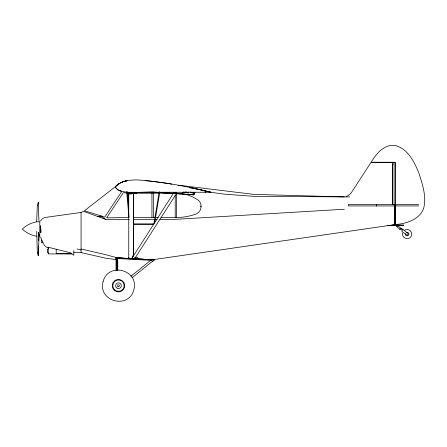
<?xml version="1.0" encoding="UTF-8"?>
<svg xmlns="http://www.w3.org/2000/svg" width="447" height="447" viewBox="0 0 447 447"><rect width="100%" height="100%" fill="white"/><g stroke="black" fill="none" stroke-linecap="round" stroke-linejoin="round"><path stroke-width="0.67" d="M117.22 269.915L117.22 261.702M117.757 270.256L117.757 257.891L117.237 257.863L117.187 258.891M153.422 259.634L394.818 224.634L394.835 205.933M38.291 255.595C38.218 254.907 38.621 251.432 37.336 252.505L38.28 255.673L38.956 238.715M38.978 222.209L38.28 202.441L38.297 204.016M38.28 255.673L38.526 246.051M36.676 221.628L37.324 205.335L38.252 202.491M151.371 260.724L151.427 259.662L129.82 258.617A1.503 1.414 0 0 1 128.77 258.025L128.758 192.964A1.464 1.375 0 0 1 129.82 192.361M194.914 192.249A5.727 5.727 0 0 1 193.808 195.043L193.177 194.847L193.825 193.238A5.727 5.727 0 0 0 194.026 192.249M133.234 255.662L133.156 255.891A139.609 33.017 90 0 1 132.021 258.053L131.731 258.405A7.448 6.996 0 0 1 130.552 258.595L130.552 258.958L129.82 258.981M36.704 231.322L37.324 252.784M175.453 192.417A3.582 3.224 41.6 0 1 176.777 193.076L135.178 257.925A3.637 3.274 41.6 0 0 134.865 257.712M38.671 240.553L38.967 234.524M402.663 232.87C401.093 237.832 408.726 240.994 411.123 236.374C413.57 232.546 408.642 227.624 404.814 230.071M151.08 259.97C151.377 258.886 153.422 258.981 153.802 259.975M175.269 192.249L175.09 193.115L174.57 193.406L174.838 192.249L182.532 192.249M175.744 192.249L175.38 193.406L175 193.406M159.216 191.83L153.885 223.869L133.675 223.869M154.74 222.41L159.808 191.97M135.223 258.075L135.178 258.131A3.542 3.185 41.6 0 1 133.849 258.517L133.547 258.986A3.353 3.017 41.6 0 1 133.016 258.969L133.323 258.5A1.537 1.38 41.6 0 1 132.2 257.813L173.794 192.763A1.509 1.358 41.6 0 1 174.922 192.305M176.811 193.255L176.794 193.272A3.487 3.135 41.6 0 1 174.922 193.652A1.537 1.38 41.6 0 1 173.799 192.959L173.794 192.763M402.194 228.763L399.35 228.763L396.858 226.763L397.713 225.696L401.535 228.763M40.493 221.053L42.197 218.935L44.527 217.544L81.063 212.454L83.595 211.364L105.637 219.354L129.289 219.354M133.424 193.087L133.474 193.21A1.419 0.486 0 0 0 135.335 193.545A1.419 0.486 0 0 0 136.134 192.88A1.419 0.486 0 0 0 134.139 192.668A1.324 0.453 0 0 1 135.324 193.132L134.519 193.193A1 0.341 0 0 0 133.424 193.087L133.34 193.087M135.324 193.132L134.519 193.361A1 0.341 0 0 0 133.424 193.255L130.412 193.406M130.412 193.031L130.831 192.629L134.139 192.333A1.419 0.486 0 0 1 136.078 192.512A1.419 0.486 0 0 1 135.558 193.171M101.994 216.214L84.444 210.744L119.567 183.41A24.535 24.535 0 0 0 117.013 185.086L115.644 186.595A2.017 2.017 0 0 0 115.644 187.69L117.74 189.69L121.545 191.808L104.676 217.192L102.011 216.225M130.937 276.246L150.695 260.31M132.161 277.688L153.12 260.785M48.539 248.593C46.784 249.532 46.784 252.309 48.539 253.248M395.277 204.72L395.779 204.508A0.71 0.71 0 0 0 395.165 204.866M116.46 259.042L116.46 259.763M116.46 259.26L116.46 259.981M346.263 196.429L348.073 195.596L351.113 193.037L370.909 162.596L394.908 162.596L394.818 224.634M190.07 187.824L190.735 187.606M126.982 180.733L124.121 181.421A22.741 22.741 0 0 0 121.349 182.493A22.372 22.372 0 0 1 126.982 180.733A50.142 50.142 0 0 1 140.654 180.152L145.476 180.61A446.402 446.402 0 0 1 171.76 184.097M395.355 224.556C406.39 223.656 419.448 219.751 423.655 208.319C426.717 196.635 422.493 184.477 418.984 173.352C414.425 162.01 407.893 148.488 394.869 145.415C383.956 144.185 376.223 153.874 371.139 162.244L395.355 162.244L395.355 224.556L394.997 224.556M38.168 221.656C32.268 222.288 26.619 224.936 22.35 229.06C26.233 232.803 31.251 235.34 36.57 236.239M130.412 193.199L134.139 192.83A1.324 0.453 0 0 1 135.324 193.3M344.33 209.224L175.207 219.354L159.903 219.354M101.944 216.164L97.329 216.342L101.933 216.342M135.542 193.272L173.816 193.11M392.527 164.161L393.058 164.161M119.405 190.383L120.472 190.383M133.217 192.249C127.954 192.534 122.517 192.104 117.74 189.69L115.661 187.69A1.727 1.727 0 0 1 116.315 185.723M140.101 192.249L157.31 192.249M158.691 192.249L174.397 192.249M349.71 196.92L254.136 196.35L223.986 194.132L210.828 192.249L182.728 192.249A3.732 3.732 0 0 0 183.449 191.97M133.429 193.003L133.34 255.969L133.424 192.752M418.632 204.508L348.297 204.508L348.308 205.933L418.632 205.933M133.491 217.449L158.204 217.449M160.926 217.449L178.895 217.449A59.216 58.998 52.8 0 0 195.859 214.107A7.806 7.778 52.8 0 0 200.954 207.749L200.977 206.033L201.01 206.927M133.463 219.354L157.12 219.354M133.714 224.578L153.762 224.578M392.438 224.981L403.753 224.981L403.753 225.696L387.488 225.696M399.35 229.473L402.194 229.289M73.828 252.549L81.063 252.549L105.637 258.198L116.538 259.64M48.192 253.913L71.933 253.913L70.648 252.823L48.192 247.213L48.192 253.293M118.639 257.612L115.801 257.612L115.801 259.031M116.192 259.204L117.578 259.243L117.5 270.049M116.511 259.333L117.578 259.333M116.511 259.511L117.578 259.511M150.773 259.489L154.053 259.489L154.053 260.908L152.086 260.908M116.511 259.651L117.578 259.651M116.511 262.065L117.578 262.065M117.578 262.16L116.511 262.16L116.511 259.243M344.33 196.92L254.136 194.411L178.308 185.209M134.933 257.276L137.492 257.36L137.469 258.779L131.077 258.567M189.282 187.472L210.828 192.249A449.168 449.168 0 0 0 145.476 180.605M117.913 257.863L128.999 258.461M137.715 258.925L152.058 259.696M117.757 257.891L151.427 259.696M117.203 258.517L151.393 260.35M117.237 257.863L129.82 258.673M193.182 194.758L152.963 192.065L135.251 192.456L152.969 192.154L193.177 194.847M184.823 191.998L186.79 192.249M182.119 192.378L188.472 192.959L188.472 192.249M81.063 248.996L105.637 254.645L116.578 257.651M48.276 247.789L47.125 247.521L44.527 245.621L42.722 242.57M77.113 248.945L81.063 250.041M192.154 192.249L193.825 193.238M101.698 216.739L105.637 219.354M193.719 193.562L191.361 192.249A2.269 2.269 0 0 1 190.137 192.02M130.831 192.629L131.06 193.02M40.493 237.061L43.018 242.525L41.347 242.525M40.493 226.372L41.13 232.127A2.073 0.626 72.8 0 1 41.023 232.468L40.493 232.608L40.493 225.506M38.928 234.831L38.576 232.317L38.995 237.983M127.272 191.657L128.697 207.425M126.669 191.735L128.987 217.309M128.675 193.205L128.758 193.45A1.481 1.391 0 0 0 129.96 194.054A7.554 7.102 0 0 0 133.156 193.333L133.156 193.076A7.554 7.102 0 0 0 130.256 192.378M37.324 205.335L37.336 205.614M396.858 225.696L396.858 226.763M393.058 204.508L392.527 204.508M392.924 164.189L392.924 204.508M392.656 164.189L392.656 204.508M376.676 204.508L376.676 205.933M376.363 204.508L376.363 205.933M205.324 190.886L205.324 192.249M205.173 190.847L205.173 192.249M176.621 217.449L176.621 193.199L177.839 193.255A39.448 39.275 -90 0 1 197.552 199.731A6.94 6.912 -90 0 1 200.971 206.033M175.207 195.278L175.207 217.449M153.444 193.193L153.444 217.449M151.941 193.199L151.941 217.449M134.139 192.333L134.139 192.83M131.06 193.517L130.736 193.517M130.412 192.249L130.412 193.668M129.507 192.249L129.507 193.668M128.323 205.665L128.323 193.182L123.383 192.651L106.609 217.89L128.323 217.449L128.323 207.05M117.589 258.539L117.589 270.122M116.946 261.73L116.946 270.049M116.209 258.411L116.192 270.262M116.159 258.735L116.159 270.329M81.063 212.454L81.063 252.549M73.828 250.51L73.828 255.271L71.71 253.756L56.216 253.6M56.216 249.236L56.216 253.158M41.347 239.989L41.347 241.95M39.783 221.533L39.783 236.586M116.192 257.858A1.067 0.754 3.1 0 1 117.36 257.338A1.067 0.754 3.1 0 1 118.287 258.115M406.239 232.529A1.777 1.777 0 0 1 408.837 233.608A1.777 1.777 0 0 1 407.122 235.843A1.777 1.777 0 0 1 405.407 233.608M117.03 185.108A23.16 23.16 0 0 1 126.976 180.705A22.981 22.981 0 0 0 117.857 184.505M128.77 257.55A1.464 1.375 0 0 1 128.954 257.338M132.597 256.159A118.751 28.083 90 0 1 132.876 255.863M190.657 187.634A4.99 4.99 0 0 1 191.361 187.734A452.761 452.761 0 0 1 210.828 192.249M190.137 187.958A2.269 2.269 0 0 1 191.361 187.734M188.483 191.992A0.855 0.855 0 0 1 187.88 192.249M133.619 192.998A1.419 0.486 0 0 1 133.474 192.88M186.701 192.249A1.112 1.112 0 0 1 185.935 191.942M103.117 281.554C97.569 301.451 128.714 309.799 133.854 289.79C139.408 269.887 108.258 261.545 103.117 281.554M194.009 192.819C194.445 194.177 195.065 191.864 194.009 192.819M193.512 194.518L193.847 194.618L193.512 194.518M193.847 193.612L194.356 193.825L193.847 193.612M402.92 229.423L401.618 231.043L406.602 235.038A1.112 1.112 0 0 0 407.899 233.418L402.92 229.423M393.058 163.652L392.527 163.652L392.527 164.367L393.058 164.367L393.058 163.652M395.779 205.933L395.422 205.838A0.71 0.71 0 0 0 395.779 205.933M117.857 286.298A0.888 0.888 0 0 0 119.343 285.901A0.888 0.888 0 0 0 118.259 284.812A0.888 0.888 0 0 0 117.857 286.298M114.471 289.69A5.682 5.682 0 0 0 123.975 287.142A5.682 5.682 0 0 0 117.013 280.18A5.682 5.682 0 0 0 114.471 289.69M114.069 290.092A6.252 6.252 0 0 0 124.523 287.287A6.252 6.252 0 0 0 116.868 279.632A6.252 6.252 0 0 0 114.069 290.092M117.064 288.131A2.844 2.844 0 0 0 121.327 285.672A2.844 2.844 0 0 0 117.064 283.208A2.844 2.844 0 0 0 117.064 288.131"/></g></svg>
